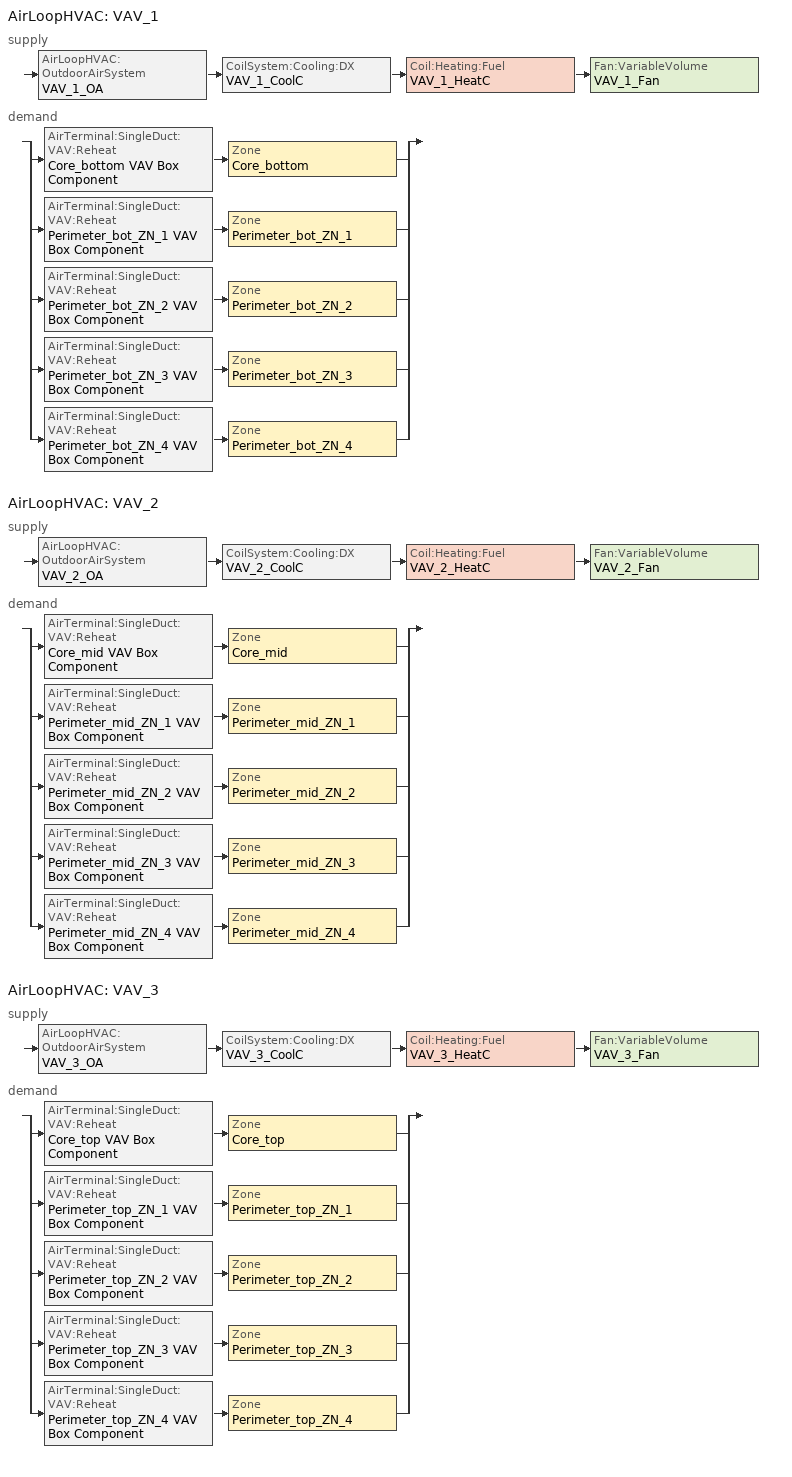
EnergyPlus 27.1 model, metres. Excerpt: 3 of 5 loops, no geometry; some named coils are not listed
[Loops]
AirLoopHVAC 'VAV_1'
 supply: AirLoopHVAC:OutdoorAirSystem 'VAV_1_OA' > CoilSystem:Cooling:DX 'VAV_1_CoolC' > Coil:Heating:Fuel 'VAV_1_HeatC' > Fan:VariableVolume 'VAV_1_Fan'
 demand: split
  | AirTerminal:SingleDuct:VAV:Reheat 'Core_bottom VAV Box Component' > Zone 'Core_bottom'
  | AirTerminal:SingleDuct:VAV:Reheat 'Perimeter_bot_ZN_1 VAV Box Component' > Zone 'Perimeter_bot_ZN_1'
  | AirTerminal:SingleDuct:VAV:Reheat 'Perimeter_bot_ZN_2 VAV Box Component' > Zone 'Perimeter_bot_ZN_2'
  | AirTerminal:SingleDuct:VAV:Reheat 'Perimeter_bot_ZN_3 VAV Box Component' > Zone 'Perimeter_bot_ZN_3'
  | AirTerminal:SingleDuct:VAV:Reheat 'Perimeter_bot_ZN_4 VAV Box Component' > Zone 'Perimeter_bot_ZN_4'
AirLoopHVAC 'VAV_2'
 supply: AirLoopHVAC:OutdoorAirSystem 'VAV_2_OA' > CoilSystem:Cooling:DX 'VAV_2_CoolC' > Coil:Heating:Fuel 'VAV_2_HeatC' > Fan:VariableVolume 'VAV_2_Fan'
 demand: split
  | AirTerminal:SingleDuct:VAV:Reheat 'Core_mid VAV Box Component' > Zone 'Core_mid'
  | AirTerminal:SingleDuct:VAV:Reheat 'Perimeter_mid_ZN_1 VAV Box Component' > Zone 'Perimeter_mid_ZN_1'
  | AirTerminal:SingleDuct:VAV:Reheat 'Perimeter_mid_ZN_2 VAV Box Component' > Zone 'Perimeter_mid_ZN_2'
  | AirTerminal:SingleDuct:VAV:Reheat 'Perimeter_mid_ZN_3 VAV Box Component' > Zone 'Perimeter_mid_ZN_3'
  | AirTerminal:SingleDuct:VAV:Reheat 'Perimeter_mid_ZN_4 VAV Box Component' > Zone 'Perimeter_mid_ZN_4'
AirLoopHVAC 'VAV_3'
 supply: AirLoopHVAC:OutdoorAirSystem 'VAV_3_OA' > CoilSystem:Cooling:DX 'VAV_3_CoolC' > Coil:Heating:Fuel 'VAV_3_HeatC' > Fan:VariableVolume 'VAV_3_Fan'
 demand: split
  | AirTerminal:SingleDuct:VAV:Reheat 'Core_top VAV Box Component' > Zone 'Core_top'
  | AirTerminal:SingleDuct:VAV:Reheat 'Perimeter_top_ZN_1 VAV Box Component' > Zone 'Perimeter_top_ZN_1'
  | AirTerminal:SingleDuct:VAV:Reheat 'Perimeter_top_ZN_2 VAV Box Component' > Zone 'Perimeter_top_ZN_2'
  | AirTerminal:SingleDuct:VAV:Reheat 'Perimeter_top_ZN_3 VAV Box Component' > Zone 'Perimeter_top_ZN_3'
  | AirTerminal:SingleDuct:VAV:Reheat 'Perimeter_top_ZN_4 VAV Box Component' > Zone 'Perimeter_top_ZN_4'
[Fan:VariableVolume] Availability Schedule=HVACOperationSchd; Fan Total Efficiency=0.5915; Pressure Rise {Pa}=1109.648; Maximum Flow Rate {m3/s}=AUTOSIZE; Fan Power Minimum Flow Rate Input Method=FixedFlowRate; Fan Power Minimum Air Flow Rate {m3/s}=0; Motor Efficiency=0.91; Motor In Airstream Fraction=1; Fan Power Coefficient 1=0.0407599; Fan Power Coefficient 2=0.088045; Fan Power Coefficient 3=-0.0729261; Fan Power Coefficient 4=0.94374; Fan Power Coefficient 5=0
VAV_1_Fan; VAV_2_Fan; VAV_3_Fan
[Coil:Heating:Fuel] Availability Schedule=ALWAYS_ON; Fuel Type=NaturalGas; Burner Efficiency=0.8; Nominal Capacity {W}=AUTOSIZE
VAV_1_HeatC; VAV_2_HeatC; VAV_3_HeatC
[Coil:Cooling:DX:SingleSpeed] Availability Schedule=ALWAYS_ON; Gross Rated Total Cooling Capacity {W}=AUTOSIZE; Gross Rated Sensible Heat Ratio=AUTOSIZE; Rated Air Flow Rate {m3/s}=AUTOSIZE; 2023 Rated Evaporator Fan Power Per Volume Flow Rate {W/(m3/s)}=934.4; Total Cooling Capacity Function of Temperature Curve=CoolCStandard10Ton_CapFT; Total Cooling Capacity Function of Flow Fraction Curve=CoolCStandard10Ton_CapFF; Energy Input Ratio Function of Temperature Curve=CoolCStandard10Ton_EIRFT; Energy Input Ratio Function of Flow Fraction Curve=CoolCStandard10Ton_EIRFFF; Part Load Fraction Correlation Curve=CoolCStandard10Ton_PLR
Name | Gross Rated Cooling COP {W/W}
VAV_1_CoolC DXCoil | 3.76819
VAV_2_CoolC DXCoil | 3.86224
VAV_3_CoolC DXCoil | 3.806
[AirTerminal:SingleDuct:VAV:Reheat] Availability Schedule=ALWAYS_ON; Maximum Air Flow Rate {m3/s}=AUTOSIZE; Zone Minimum Air Flow Input Method=Constant; Constant Minimum Air Flow Fraction=0.3; Maximum Hot Water or Steam Flow Rate {m3/s}=AUTOSIZE; Minimum Hot Water or Steam Flow Rate {m3/s}=0; Convergence Tolerance=0.001; Damper Heating Action=NORMAL; Maximum Flow per Zone Floor Area During Reheat {m3/s-m2}=AUTOCALCULATE; Maximum Flow Fraction During Reheat=AUTOCALCULATE
Name | Reheat Coil
Core_bottom VAV Box Component | Core_bottom VAV Box Reheat Coil
Core_mid VAV Box Component | Core_mid VAV Box Reheat Coil
Core_top VAV Box Component | Core_top VAV Box Reheat Coil
Perimeter_bot_ZN_1 VAV Box Component | Perimeter_bot_ZN_1 VAV Box Reheat Coil
Perimeter_bot_ZN_2 VAV Box Component | Perimeter_bot_ZN_2 VAV Box Reheat Coil
Perimeter_bot_ZN_3 VAV Box Component | Perimeter_bot_ZN_3 VAV Box Reheat Coil
Perimeter_bot_ZN_4 VAV Box Component | Perimeter_bot_ZN_4 VAV Box Reheat Coil
Perimeter_mid_ZN_1 VAV Box Component | Perimeter_mid_ZN_1 VAV Box Reheat Coil
Perimeter_mid_ZN_2 VAV Box Component | Perimeter_mid_ZN_2 VAV Box Reheat Coil
Perimeter_mid_ZN_3 VAV Box Component | Perimeter_mid_ZN_3 VAV Box Reheat Coil
Perimeter_mid_ZN_4 VAV Box Component | Perimeter_mid_ZN_4 VAV Box Reheat Coil
Perimeter_top_ZN_1 VAV Box Component | Perimeter_top_ZN_1 VAV Box Reheat Coil
Perimeter_top_ZN_2 VAV Box Component | Perimeter_top_ZN_2 VAV Box Reheat Coil
Perimeter_top_ZN_3 VAV Box Component | Perimeter_top_ZN_3 VAV Box Reheat Coil
Perimeter_top_ZN_4 VAV Box Component | Perimeter_top_ZN_4 VAV Box Reheat Coil
[Zone equipment]
Core_bottom: Core_bottom VAV Box Component
Core_mid: Core_mid VAV Box Component
Core_top: Core_top VAV Box Component
Perimeter_bot_ZN_1: Perimeter_bot_ZN_1 VAV Box Component
Perimeter_bot_ZN_2: Perimeter_bot_ZN_2 VAV Box Component
Perimeter_bot_ZN_3: Perimeter_bot_ZN_3 VAV Box Component
Perimeter_bot_ZN_4: Perimeter_bot_ZN_4 VAV Box Component
Perimeter_mid_ZN_1: Perimeter_mid_ZN_1 VAV Box Component
Perimeter_mid_ZN_2: Perimeter_mid_ZN_2 VAV Box Component
Perimeter_mid_ZN_3: Perimeter_mid_ZN_3 VAV Box Component
Perimeter_mid_ZN_4: Perimeter_mid_ZN_4 VAV Box Component
Perimeter_top_ZN_1: Perimeter_top_ZN_1 VAV Box Component
Perimeter_top_ZN_2: Perimeter_top_ZN_2 VAV Box Component
Perimeter_top_ZN_3: Perimeter_top_ZN_3 VAV Box Component
Perimeter_top_ZN_4: Perimeter_top_ZN_4 VAV Box Component
[Sizing:Zone] Zone Cooling Design Supply Air Temperature Input Method=SupplyAirTemperature; Zone Cooling Design Supply Air Temperature {C}=12.8; Zone Heating Design Supply Air Temperature Input Method=SupplyAirTemperature; Zone Heating Design Supply Air Temperature {C}=50; Zone Cooling Design Supply Air Humidity Ratio {kgWater/kgDryAir}=0.0085; Zone Heating Design Supply Air Humidity Ratio {kgWater/kgDryAir}=0.008; Cooling Design Air Flow Method=DesignDay; Heating Design Air Flow Method=DesignDay; Account for Dedicated Outdoor Air System=No; Dedicated Outdoor Air System Control Strategy=NeutralSupplyAir; Dedicated Outdoor Air Low Setpoint Temperature for Design {C}=autosize; Dedicated Outdoor Air High Setpoint Temperature for Design {C}=autosize
Name | Design Specification Outdoor Air Object
Core_bottom | SZ DSOA Core_bottom
Core_mid | SZ DSOA Core_mid
Core_top | SZ DSOA Core_top
Perimeter_bot_ZN_1 | SZ DSOA Perimeter_bot_ZN_1
Perimeter_bot_ZN_2 | SZ DSOA Perimeter_bot_ZN_2
Perimeter_bot_ZN_3 | SZ DSOA Perimeter_bot_ZN_3
Perimeter_bot_ZN_4 | SZ DSOA Perimeter_bot_ZN_4
Perimeter_mid_ZN_1 | SZ DSOA Perimeter_mid_ZN_1
Perimeter_mid_ZN_2 | SZ DSOA Perimeter_mid_ZN_2
Perimeter_mid_ZN_3 | SZ DSOA Perimeter_mid_ZN_3
Perimeter_mid_ZN_4 | SZ DSOA Perimeter_mid_ZN_4
Perimeter_top_ZN_1 | SZ DSOA Perimeter_top_ZN_1
Perimeter_top_ZN_2 | SZ DSOA Perimeter_top_ZN_2
Perimeter_top_ZN_3 | SZ DSOA Perimeter_top_ZN_3
Perimeter_top_ZN_4 | SZ DSOA Perimeter_top_ZN_4
[DesignSpecification:OutdoorAir] Outdoor Air Method=Flow/Person; Outdoor Air Flow per Person {m3/s-person}=0.01
SZ DSOA Core_bottom; SZ DSOA Core_mid; SZ DSOA Core_top; SZ DSOA Perimeter_bot_ZN_1; SZ DSOA Perimeter_bot_ZN_2; SZ DSOA Perimeter_bot_ZN_3; SZ DSOA Perimeter_bot_ZN_4; SZ DSOA Perimeter_mid_ZN_1; SZ DSOA Perimeter_mid_ZN_2; SZ DSOA Perimeter_mid_ZN_3; SZ DSOA Perimeter_mid_ZN_4; SZ DSOA Perimeter_top_ZN_1; SZ DSOA Perimeter_top_ZN_2; SZ DSOA Perimeter_top_ZN_3; SZ DSOA Perimeter_top_ZN_4
[SetpointManager:Scheduled] Control Variable=Temperature; Schedule=Seasonal-Reset-Supply-Air-Temp-Sch
Name | Setpoint Node or NodeList
VAV_1 SAT setpoint | VAV_1 Supply Equipment Outlet Node
VAV_2 SAT setpoint | VAV_2 Supply Equipment Outlet Node
VAV_3 SAT setpoint | VAV_3 Supply Equipment Outlet Node
[ZoneControl:Thermostat] Control Type Schedule=Dual Zone Control Type Sched
Name | Zone or ZoneList | Control 1
Core_bottom Thermostat | Core_bottom | Core_bottom DualSPSched
Core_mid Thermostat | Core_mid | Core_mid DualSPSched
Core_top Thermostat | Core_top | Core_top DualSPSched
Perimeter_bot_ZN_1 Thermostat | Perimeter_bot_ZN_1 | Perimeter_bot_ZN_1 DualSPSched
Perimeter_bot_ZN_2 Thermostat | Perimeter_bot_ZN_2 | Perimeter_bot_ZN_2 DualSPSched
Perimeter_bot_ZN_3 Thermostat | Perimeter_bot_ZN_3 | Perimeter_bot_ZN_3 DualSPSched
Perimeter_bot_ZN_4 Thermostat | Perimeter_bot_ZN_4 | Perimeter_bot_ZN_4 DualSPSched
Perimeter_mid_ZN_1 Thermostat | Perimeter_mid_ZN_1 | Perimeter_mid_ZN_1 DualSPSched
Perimeter_mid_ZN_2 Thermostat | Perimeter_mid_ZN_2 | Perimeter_mid_ZN_2 DualSPSched
Perimeter_mid_ZN_3 Thermostat | Perimeter_mid_ZN_3 | Perimeter_mid_ZN_3 DualSPSched
Perimeter_mid_ZN_4 Thermostat | Perimeter_mid_ZN_4 | Perimeter_mid_ZN_4 DualSPSched
Perimeter_top_ZN_1 Thermostat | Perimeter_top_ZN_1 | Perimeter_top_ZN_1 DualSPSched
Perimeter_top_ZN_2 Thermostat | Perimeter_top_ZN_2 | Perimeter_top_ZN_2 DualSPSched
Perimeter_top_ZN_3 Thermostat | Perimeter_top_ZN_3 | Perimeter_top_ZN_3 DualSPSched
Perimeter_top_ZN_4 Thermostat | Perimeter_top_ZN_4 | Perimeter_top_ZN_4 DualSPSched
[ThermostatSetpoint:DualSetpoint] Heating Setpoint Temperature Schedule=HTGSETP_SCH; Cooling Setpoint Temperature Schedule=CLGSETP_SCH
Core_bottom DualSPSched; Core_mid DualSPSched; Core_top DualSPSched; Perimeter_bot_ZN_1 DualSPSched; Perimeter_bot_ZN_2 DualSPSched; Perimeter_bot_ZN_3 DualSPSched; Perimeter_bot_ZN_4 DualSPSched; Perimeter_mid_ZN_1 DualSPSched; Perimeter_mid_ZN_2 DualSPSched; Perimeter_mid_ZN_3 DualSPSched; Perimeter_mid_ZN_4 DualSPSched; Perimeter_top_ZN_1 DualSPSched; Perimeter_top_ZN_2 DualSPSched; Perimeter_top_ZN_3 DualSPSched; Perimeter_top_ZN_4 DualSPSched
[Sizing:System] Type of Load to Size On=Sensible; Design Outdoor Air Flow Rate {m3/s}=AUTOSIZE; Central Heating Maximum System Air Flow Ratio=0.3; Preheat Design Temperature {C}=7; Preheat Design Humidity Ratio {kgWater/kgDryAir}=0.008; Precool Design Temperature {C}=12.8; Precool Design Humidity Ratio {kgWater/kgDryAir}=0.008; Central Cooling Design Supply Air Temperature {C}=12.8; Central Heating Design Supply Air Temperature {C}=16.7; Type of Zone Sum to Use=NonCoincident; 100% Outdoor Air in Cooling=No; 100% Outdoor Air in Heating=No; Central Cooling Design Supply Air Humidity Ratio {kgWater/kgDryAir}=0.0085; Central Heating Design Supply Air Humidity Ratio {kgWater/kgDryAir}=0.008; Cooling Supply Air Flow Rate Method=DesignDay; Cooling Supply Air Flow Rate {m3/s}=0; Heating Supply Air Flow Rate Method=DesignDay; Heating Supply Air Flow Rate {m3/s}=0; Zone Maximum Outdoor Air Fraction=1; Cooling Design Capacity Method=CoolingDesignCapacity; Cooling Design Capacity {W}=autosize; Heating Design Capacity Method=HeatingDesignCapacity; Heating Design Capacity {W}=autosize; Central Cooling Capacity Control Method=VAV
VAV_1; VAV_2; VAV_3
[Controller:OutdoorAir] Minimum Outdoor Air Flow Rate {m3/s}=AUTOSIZE; Maximum Outdoor Air Flow Rate {m3/s}=AUTOSIZE; Economizer Control Type=DifferentialDryBulb; Economizer Control Action Type=ModulateFlow; Economizer Maximum Limit Dry-Bulb Temperature {C}=28; Economizer Maximum Limit Enthalpy {J/kg}=64000; Economizer Minimum Limit Dry-Bulb Temperature {C}=-100; Lockout Type=NoLockout; Minimum Limit Type=FixedMinimum; Minimum Outdoor Air Schedule=MinOA_MotorizedDamper_Sched
VAV_1_OA_Controller; VAV_2_OA_Controller; VAV_3_OA_Controller
[AirLoopHVAC] Design Supply Air Flow Rate {m3/s}=AUTOSIZE
VAV_1; VAV_2; VAV_3
[CoilSystem:Cooling:DX] Availability Schedule=ALWAYS_ON
Name | Cooling Coil
VAV_1_CoolC | VAV_1_CoolC DXCoil
VAV_2_CoolC | VAV_2_CoolC DXCoil
VAV_3_CoolC | VAV_3_CoolC DXCoil
[SetpointManager:MixedAir] Control Variable=Temperature
Name | Setpoint Node or NodeList
VAV_1_CoolC SAT Manager | VAV_1_CoolC-VAV_1_HeatCNode
VAV_1_HeatC MixedAir Manager | VAV_1_HeatC-VAV_1_FanNode
VAV_1_OAMixed Air Temp Manager | VAV_1_OA-VAV_1_CoolCNode
VAV_2_CoolC SAT Manager | VAV_2_CoolC-VAV_2_HeatCNode
VAV_2_HeatC MixedAir Manager | VAV_2_HeatC-VAV_2_FanNode
VAV_2_OAMixed Air Temp Manager | VAV_2_OA-VAV_2_CoolCNode
VAV_3_CoolC SAT Manager | VAV_3_CoolC-VAV_3_HeatCNode
VAV_3_HeatC MixedAir Manager | VAV_3_HeatC-VAV_3_FanNode
VAV_3_OAMixed Air Temp Manager | VAV_3_OA-VAV_3_CoolCNode
[Schedule:Compact]
ALWAYS_ON: Through: 12/31, For: AllDays, Until: 24:00, 1
CLGSETP_SCH: Through: 12/31, For: Weekdays SummerDesignDay, Until: 06:00, 26.7, Until: 22:00, 24, Until: 24:00, 26.7, For: Saturday, Until: 06:00, 26.7, Until: 18:00, 24, Until: 24:00, 26.7, For WinterDesignDay, Until: 24:00, 26.7, For: AllOtherDays, Until: 24:00, 26.7
Dual Zone Control Type Sched: Through: 12/31, For: AllDays, Until: 24:00, 4
HTGSETP_SCH: Through: 12/31, For: Weekdays, Until: 05:00, 15.6, Until: 19:00, 21, Until: 24:00, 15.6, For SummerDesignDay, Until: 24:00, 15.6, For: Saturday, Until: 06:00, 15.6, Until: 17:00, 21, Until: 24:00, 15.6, For: WinterDesignDay, Until: 24:00, 21, For: Sunday Holidays AllOtherDays, Until: 24:00, 15.6
HVACOperationSchd; MinOA_MotorizedDamper_Sched: Through: 12/31, For: Weekdays SummerDesignDay, Until: 06:00, 0, Until: 22:00, 1, Until: 24:00, 0, For: Saturday WinterDesignDay, Until: 06:00, 0, Until: 18:00, 1, Until: 24:00, 0, For: Sunday Holidays AllOtherDays, Until: 24:00, 0
Seasonal-Reset-Supply-Air-Temp-Sch: Through: 12/31, For: AllDays, Until: 24:00, 12.8
[Curve:Biquadratic] Minimum Value of x=17; Maximum Value of x=22; Minimum Value of y=13; Maximum Value of y=46
Name | Coefficient1 Constant | Coefficient2 x | Coefficient3 x**2 | Coefficient4 y | Coefficient5 y**2 | Coefficient6 x*y
CoolCStandard10Ton_CapFT | 0.42415 | 0.04426 | -0.00042 | 0.00333 | -0.00008 | -0.00021
CoolCStandard10Ton_EIRFT | 1.23649 | -0.02431 | 0.00057 | -0.01434 | 0.00063 | -0.00038
[Curve:Quadratic]
Name | Coefficient1 Constant | Coefficient2 x | Coefficient3 x**2 | Minimum Value of x | Maximum Value of x
CoolCStandard10Ton_CapFF | 0.77136 | 0.34053 | -0.11088 | 0.75918 | 1.13877
CoolCStandard10Ton_EIRFFF | 1.2055 | -0.32953 | 0.12308 | 0.75918 | 1.13877
CoolCStandard10Ton_PLR | 0.771 | 0.229 | 0 | 0 | 1
